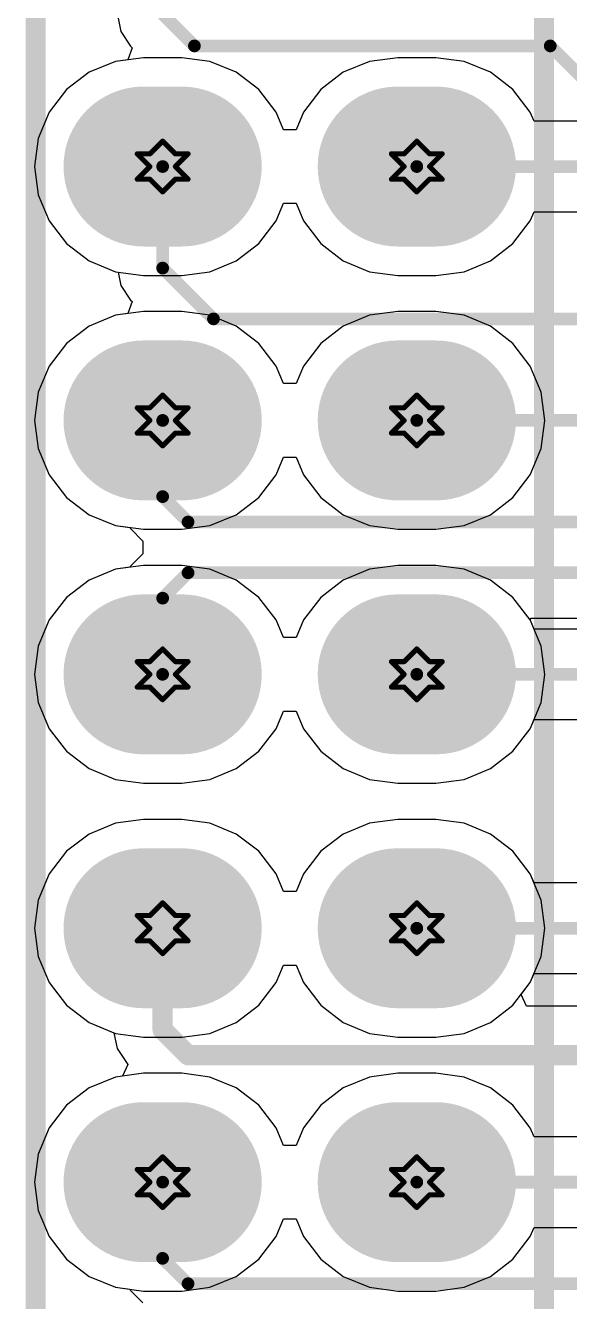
# Model space of a CAD drawing. Header units: millimetres. Extents: x 2.26 to 6.57, y 1.2 to 4.64.
# Drawn here: x 2.554 to 2.768, y 1.456 to 1.959 of the extents above; entities that cross this region are included whole.
import ezdxf

# ---------------------------------------------------------------- set-up
doc = ezdxf.new("R2010")
doc.units = ezdxf.units.MM
doc.header["$MEASUREMENT"] = 0
for name, color, linetype in [('BottomLayer', 5, 'Continuous'), ('BottomSolder', 6, 'Continuous'), ('DrillDrawing', 1, 'Continuous'), ('MultiLayer', 9, 'Continuous'), ('PadHoleLayer', 156, 'Continuous'), ('TopLayer', 1, 'Continuous'), ('TopOverlay', 2, 'Continuous'), ('TopSolder', 216, 'Continuous')]:
    doc.layers.add(name, color=color, linetype=linetype)

# ---------------------------------------------------------------- blocks, each defined once
blk = doc.blocks.new('2_19P_56')
at = {"layer": 'BottomLayer', "const_width": 0.055}
for points in [[(1.3, 0.1075), (1.3, 0.0925)], [(1.4, 0.1075), (1.4, 0.0925)], [(1.5, 0.1075), (1.5, 0.0925)], [(1.6, 0.1075), (1.6, 0.0925)], [(1.7, 0.1075), (1.7, 0.0925)], [(1.3, 0.0075), (1.3, -0.0075)], [(1.4, 0.0075), (1.4, -0.0075)], [(1.5, 0.0075), (1.5, -0.0075)], [(1.6, 0.0075), (1.6, -0.0075)], [(1.7, 0.0075), (1.7, -0.0075)]]:
    blk.add_lwpolyline(points, dxfattribs=at)
at = {"layer": 'BottomLayer', "const_width": 0.0275}
for points in [[(1.28625, 0.1075, 1), (1.31375, 0.1075, 1)], [(1.38625, 0.1075, 1), (1.41375, 0.1075, 1)], [(1.48625, 0.1075, 1), (1.51375, 0.1075, 1)], [(1.58625, 0.1075, 1), (1.61375, 0.1075, 1)], [(1.68625, 0.1075, 1), (1.71375, 0.1075, 1)], [(1.28625, 0.0925, 1), (1.31375, 0.0925, 1)], [(1.38625, 0.0925, 1), (1.41375, 0.0925, 1)], [(1.48625, 0.0925, 1), (1.51375, 0.0925, 1)], [(1.58625, 0.0925, 1), (1.61375, 0.0925, 1)], [(1.68625, 0.0925, 1), (1.71375, 0.0925, 1)], [(1.28625, 0.0075, 1), (1.31375, 0.0075, 1)], [(1.38625, 0.0075, 1), (1.41375, 0.0075, 1)], [(1.48625, 0.0075, 1), (1.51375, 0.0075, 1)], [(1.58625, 0.0075, 1), (1.61375, 0.0075, 1)], [(1.68625, 0.0075, 1), (1.71375, 0.0075, 1)], [(1.28625, -0.0075, 1), (1.31375, -0.0075, 1)], [(1.38625, -0.0075, 1), (1.41375, -0.0075, 1)], [(1.48625, -0.0075, 1), (1.51375, -0.0075, 1)], [(1.58625, -0.0075, 1), (1.61375, -0.0075, 1)], [(1.68625, -0.0075, 1), (1.71375, -0.0075, 1)]]:
    blk.add_lwpolyline(points, format="xyb", close=True, dxfattribs=at)
at = {"layer": 'BottomSolder', "const_width": 0.063}
for points in [[(1.3, 0.1075), (1.3, 0.0925)], [(1.4, 0.1075), (1.4, 0.0925)], [(1.5, 0.1075), (1.5, 0.0925)], [(1.6, 0.1075), (1.6, 0.0925)], [(1.7, 0.1075), (1.7, 0.0925)], [(1.3, 0.0075), (1.3, -0.0075)], [(1.4, 0.0075), (1.4, -0.0075)], [(1.5, 0.0075), (1.5, -0.0075)], [(1.6, 0.0075), (1.6, -0.0075)], [(1.7, 0.0075), (1.7, -0.0075)]]:
    blk.add_lwpolyline(points, dxfattribs=at)
at = {"layer": 'BottomSolder', "const_width": 0.0315}
for points in [[(1.28425, 0.1075, 1), (1.31575, 0.1075, 1)], [(1.38425, 0.1075, 1), (1.41575, 0.1075, 1)], [(1.48425, 0.1075, 1), (1.51575, 0.1075, 1)], [(1.58425, 0.1075, 1), (1.61575, 0.1075, 1)], [(1.68425, 0.1075, 1), (1.71575, 0.1075, 1)], [(1.28425, 0.0925, 1), (1.31575, 0.0925, 1)], [(1.38425, 0.0925, 1), (1.41575, 0.0925, 1)], [(1.48425, 0.0925, 1), (1.51575, 0.0925, 1)], [(1.58425, 0.0925, 1), (1.61575, 0.0925, 1)], [(1.68425, 0.0925, 1), (1.71575, 0.0925, 1)], [(1.28425, 0.0075, 1), (1.31575, 0.0075, 1)], [(1.38425, 0.0075, 1), (1.41575, 0.0075, 1)], [(1.48425, 0.0075, 1), (1.51575, 0.0075, 1)], [(1.58425, 0.0075, 1), (1.61575, 0.0075, 1)], [(1.68425, 0.0075, 1), (1.71575, 0.0075, 1)], [(1.28425, -0.0075, 1), (1.31575, -0.0075, 1)], [(1.38425, -0.0075, 1), (1.41575, -0.0075, 1)], [(1.48425, -0.0075, 1), (1.51575, -0.0075, 1)], [(1.58425, -0.0075, 1), (1.61575, -0.0075, 1)], [(1.68425, -0.0075, 1), (1.71575, -0.0075, 1)]]:
    blk.add_lwpolyline(points, format="xyb", close=True, dxfattribs=at)
at = {"layer": 'MultiLayer', "const_width": 0.055}
for points in [[(1.3, 0.1075), (1.3, 0.0925)], [(1.4, 0.1075), (1.4, 0.0925)], [(1.5, 0.1075), (1.5, 0.0925)], [(1.6, 0.1075), (1.6, 0.0925)], [(1.7, 0.1075), (1.7, 0.0925)], [(1.3, 0.0075), (1.3, -0.0075)], [(1.4, 0.0075), (1.4, -0.0075)], [(1.5, 0.0075), (1.5, -0.0075)], [(1.6, 0.0075), (1.6, -0.0075)], [(1.7, 0.0075), (1.7, -0.0075)]]:
    blk.add_lwpolyline(points, dxfattribs=at)
at = {"layer": 'MultiLayer', "const_width": 0.0275}
for points in [[(1.28625, 0.1075, 1), (1.31375, 0.1075, 1)], [(1.38625, 0.1075, 1), (1.41375, 0.1075, 1)], [(1.48625, 0.1075, 1), (1.51375, 0.1075, 1)], [(1.58625, 0.1075, 1), (1.61375, 0.1075, 1)], [(1.68625, 0.1075, 1), (1.71375, 0.1075, 1)], [(1.28625, 0.0925, 1), (1.31375, 0.0925, 1)], [(1.38625, 0.0925, 1), (1.41375, 0.0925, 1)], [(1.48625, 0.0925, 1), (1.51375, 0.0925, 1)], [(1.58625, 0.0925, 1), (1.61375, 0.0925, 1)], [(1.68625, 0.0925, 1), (1.71375, 0.0925, 1)], [(1.28625, 0.0075, 1), (1.31375, 0.0075, 1)], [(1.38625, 0.0075, 1), (1.41375, 0.0075, 1)], [(1.48625, 0.0075, 1), (1.51375, 0.0075, 1)], [(1.58625, 0.0075, 1), (1.61375, 0.0075, 1)], [(1.68625, 0.0075, 1), (1.71375, 0.0075, 1)], [(1.28625, -0.0075, 1), (1.31375, -0.0075, 1)], [(1.38625, -0.0075, 1), (1.41375, -0.0075, 1)], [(1.48625, -0.0075, 1), (1.51375, -0.0075, 1)], [(1.58625, -0.0075, 1), (1.61375, -0.0075, 1)], [(1.68625, -0.0075, 1), (1.71375, -0.0075, 1)]]:
    blk.add_lwpolyline(points, format="xyb", close=True, dxfattribs=at)
at = {"layer": 'PadHoleLayer', "const_width": 0.02}
for points in [[(1.29, 0.1, 1), (1.31, 0.1, 1)], [(1.39, 0.1, 1), (1.41, 0.1, 1)], [(1.49, 0.1, 1), (1.51, 0.1, 1)], [(1.59, 0.1, 1), (1.61, 0.1, 1)], [(1.69, 0.1, 1), (1.71, 0.1, 1)], [(1.29, 0, 1), (1.31, 0, 1)], [(1.39, 0, 1), (1.41, 0, 1)], [(1.49, 0, 1), (1.51, 0, 1)], [(1.59, 0, 1), (1.61, 0, 1)], [(1.69, 0, 1), (1.71, 0, 1)]]:
    blk.add_lwpolyline(points, format="xyb", close=True, dxfattribs=at)
at = {"layer": 'TopLayer', "const_width": 0.055}
for points in [[(1.3, 0.1075), (1.3, 0.0925)], [(1.4, 0.1075), (1.4, 0.0925)], [(1.5, 0.1075), (1.5, 0.0925)], [(1.6, 0.1075), (1.6, 0.0925)], [(1.7, 0.1075), (1.7, 0.0925)], [(1.3, 0.0075), (1.3, -0.0075)], [(1.4, 0.0075), (1.4, -0.0075)], [(1.5, 0.0075), (1.5, -0.0075)], [(1.6, 0.0075), (1.6, -0.0075)], [(1.7, 0.0075), (1.7, -0.0075)]]:
    blk.add_lwpolyline(points, dxfattribs=at)
at = {"layer": 'TopLayer', "const_width": 0.0275}
for points in [[(1.28625, 0.1075, 1), (1.31375, 0.1075, 1)], [(1.38625, 0.1075, 1), (1.41375, 0.1075, 1)], [(1.48625, 0.1075, 1), (1.51375, 0.1075, 1)], [(1.58625, 0.1075, 1), (1.61375, 0.1075, 1)], [(1.68625, 0.1075, 1), (1.71375, 0.1075, 1)], [(1.28625, 0.0925, 1), (1.31375, 0.0925, 1)], [(1.38625, 0.0925, 1), (1.41375, 0.0925, 1)], [(1.48625, 0.0925, 1), (1.51375, 0.0925, 1)], [(1.58625, 0.0925, 1), (1.61375, 0.0925, 1)], [(1.68625, 0.0925, 1), (1.71375, 0.0925, 1)], [(1.28625, 0.0075, 1), (1.31375, 0.0075, 1)], [(1.38625, 0.0075, 1), (1.41375, 0.0075, 1)], [(1.48625, 0.0075, 1), (1.51375, 0.0075, 1)], [(1.58625, 0.0075, 1), (1.61375, 0.0075, 1)], [(1.68625, 0.0075, 1), (1.71375, 0.0075, 1)], [(1.28625, -0.0075, 1), (1.31375, -0.0075, 1)], [(1.38625, -0.0075, 1), (1.41375, -0.0075, 1)], [(1.48625, -0.0075, 1), (1.51375, -0.0075, 1)], [(1.58625, -0.0075, 1), (1.61375, -0.0075, 1)], [(1.68625, -0.0075, 1), (1.71375, -0.0075, 1)]]:
    blk.add_lwpolyline(points, format="xyb", close=True, dxfattribs=at)
at = {"layer": 'TopOverlay', "const_width": 0.00787}
for points in [[(1.85, 0.15), (-0.05, 0.15)], [(1.85, -0.05), (-0.05, -0.05)]]:
    blk.add_lwpolyline(points, dxfattribs=at)
at = {"layer": 'TopSolder', "const_width": 0.063}
for points in [[(1.3, 0.1075), (1.3, 0.0925)], [(1.4, 0.1075), (1.4, 0.0925)], [(1.5, 0.1075), (1.5, 0.0925)], [(1.6, 0.1075), (1.6, 0.0925)], [(1.7, 0.1075), (1.7, 0.0925)], [(1.3, 0.0075), (1.3, -0.0075)], [(1.4, 0.0075), (1.4, -0.0075)], [(1.5, 0.0075), (1.5, -0.0075)], [(1.6, 0.0075), (1.6, -0.0075)], [(1.7, 0.0075), (1.7, -0.0075)]]:
    blk.add_lwpolyline(points, dxfattribs=at)
at = {"layer": 'TopSolder', "const_width": 0.0315}
for points in [[(1.28425, 0.1075, 1), (1.31575, 0.1075, 1)], [(1.38425, 0.1075, 1), (1.41575, 0.1075, 1)], [(1.48425, 0.1075, 1), (1.51575, 0.1075, 1)], [(1.58425, 0.1075, 1), (1.61575, 0.1075, 1)], [(1.68425, 0.1075, 1), (1.71575, 0.1075, 1)], [(1.28425, 0.0925, 1), (1.31575, 0.0925, 1)], [(1.38425, 0.0925, 1), (1.41575, 0.0925, 1)], [(1.48425, 0.0925, 1), (1.51575, 0.0925, 1)], [(1.58425, 0.0925, 1), (1.61575, 0.0925, 1)], [(1.68425, 0.0925, 1), (1.71575, 0.0925, 1)], [(1.28425, 0.0075, 1), (1.31575, 0.0075, 1)], [(1.38425, 0.0075, 1), (1.41575, 0.0075, 1)], [(1.48425, 0.0075, 1), (1.51575, 0.0075, 1)], [(1.58425, 0.0075, 1), (1.61575, 0.0075, 1)], [(1.68425, 0.0075, 1), (1.71575, 0.0075, 1)], [(1.28425, -0.0075, 1), (1.31575, -0.0075, 1)], [(1.38425, -0.0075, 1), (1.41575, -0.0075, 1)], [(1.48425, -0.0075, 1), (1.51575, -0.0075, 1)], [(1.58425, -0.0075, 1), (1.61575, -0.0075, 1)], [(1.68425, -0.0075, 1), (1.71575, -0.0075, 1)]]:
    blk.add_lwpolyline(points, format="xyb", close=True, dxfattribs=at)

msp = doc.modelspace()

# ---------------------------------------------------------------- linework, layer by layer
at = {"layer": 'BottomLayer'}
for p, q in [((2.59073, 1.9616), (2.59178, 1.95632)), ((2.59178, 1.95632), (2.59565, 1.95053)), ((2.59624, 1.94994), (2.59463, 1.94521)), ((2.59565, 1.95053), (2.59624, 1.94994)), ((2.59463, 1.94521), (2.58967, 1.94456)), ((2.57933, 1.94027), (2.57046, 1.93346)), ((2.58967, 1.94456), (2.57933, 1.94027)), ((2.57046, 1.93346), (2.56364, 1.92458)), ((2.56364, 1.92458), (2.55936, 1.91424)), ((2.55936, 1.91424), (2.5579, 1.90315)), ((2.5579, 1.90315), (2.55936, 1.89205)), ((2.55936, 1.89205), (2.56364, 1.88172)), ((2.56364, 1.88172), (2.57046, 1.87284)), ((2.57046, 1.87284), (2.57933, 1.86603)), ((2.57933, 1.86603), (2.58967, 1.86174)), ((2.58967, 1.86174), (2.59073, 1.8616)), ((2.59073, 1.8616), (2.59178, 1.85632)), ((2.59178, 1.85632), (2.59565, 1.85053)), ((2.59624, 1.84994), (2.59463, 1.84521)), ((2.59565, 1.85053), (2.59624, 1.84994)), ((2.58967, 1.84456), (2.57933, 1.84027)), ((2.59463, 1.84521), (2.58967, 1.84456)), ((2.57933, 1.84027), (2.57046, 1.83346)), ((2.57046, 1.83346), (2.56364, 1.82458)), ((2.56364, 1.82458), (2.55936, 1.81424)), ((2.55936, 1.81424), (2.5579, 1.80315)), ((2.5579, 1.80315), (2.55936, 1.79205)), ((2.55936, 1.79205), (2.56364, 1.78172)), ((2.56364, 1.78172), (2.57046, 1.77284)), ((2.57046, 1.77284), (2.57933, 1.76603)), ((2.57933, 1.76603), (2.58967, 1.76174)), ((2.58967, 1.76174), (2.59534, 1.761)), ((2.59534, 1.761), (2.59565, 1.76053)), ((2.59565, 1.76053), (2.60053, 1.75565)), ((2.60053, 1.75565), (2.60053, 1.75065)), ((2.60053, 1.75065), (2.59565, 1.74577)), ((2.58967, 1.74456), (2.57933, 1.74027)), ((2.59534, 1.7453), (2.58967, 1.74456)), ((2.59565, 1.74577), (2.59534, 1.7453)), ((2.57933, 1.74027), (2.57046, 1.73346)), ((2.57046, 1.73346), (2.56364, 1.72458)), ((2.56364, 1.72458), (2.55936, 1.71424)), ((2.75289, 1.72458), (2.75325, 1.72531)), ((2.75717, 1.71424), (2.75289, 1.72458)), ((2.75325, 1.72531), (2.85944, 1.72531)), ((2.55936, 1.71424), (2.5579, 1.70315)), ((2.75863, 1.70315), (2.75717, 1.71424)), ((2.5579, 1.70315), (2.55936, 1.69205)), ((2.75717, 1.69205), (2.75863, 1.70315)), ((2.55936, 1.69205), (2.56364, 1.68172)), ((2.65289, 1.68172), (2.65577, 1.68866)), ((2.65577, 1.68866), (2.66077, 1.68866)), ((2.66077, 1.68866), (2.66364, 1.68172)), ((2.75289, 1.68172), (2.75717, 1.69205)), ((2.56364, 1.68172), (2.57046, 1.67284)), ((2.64608, 1.67284), (2.65289, 1.68172)), ((2.66364, 1.68172), (2.67046, 1.67284)), ((2.74608, 1.67284), (2.75289, 1.68172)), ((2.57046, 1.67284), (2.57933, 1.66603)), ((2.6372, 1.66603), (2.64608, 1.67284)), ((2.67046, 1.67284), (2.67933, 1.66603)), ((2.7372, 1.66603), (2.74608, 1.67284)), ((2.57933, 1.66603), (2.58967, 1.66174)), ((2.62686, 1.66174), (2.6372, 1.66603)), ((2.67933, 1.66603), (2.68967, 1.66174)), ((2.72686, 1.66174), (2.7372, 1.66603)), ((2.58967, 1.66174), (2.60077, 1.66028)), ((2.60077, 1.66028), (2.61577, 1.66028)), ((2.61577, 1.66028), (2.62686, 1.66174)), ((2.68967, 1.66174), (2.70077, 1.66028)), ((2.70077, 1.66028), (2.71577, 1.66028)), ((2.71577, 1.66028), (2.72686, 1.66174)), ((2.58967, 1.64456), (2.57933, 1.64027)), ((2.60077, 1.64602), (2.58967, 1.64456)), ((2.61577, 1.64602), (2.60077, 1.64602)), ((2.62686, 1.64456), (2.61577, 1.64602)), ((2.6372, 1.64027), (2.62686, 1.64456)), ((2.68967, 1.64456), (2.67933, 1.64027)), ((2.70077, 1.64602), (2.68967, 1.64456)), ((2.71577, 1.64602), (2.70077, 1.64602)), ((2.72686, 1.64456), (2.71577, 1.64602)), ((2.7372, 1.64027), (2.72686, 1.64456)), ((2.57933, 1.64027), (2.57046, 1.63346)), ((2.64608, 1.63346), (2.6372, 1.64027)), ((2.67933, 1.64027), (2.67046, 1.63346)), ((2.74608, 1.63346), (2.7372, 1.64027)), ((2.57046, 1.63346), (2.56364, 1.62458)), ((2.65289, 1.62458), (2.64608, 1.63346)), ((2.67046, 1.63346), (2.66364, 1.62458)), ((2.75289, 1.62458), (2.74608, 1.63346)), ((2.56364, 1.62458), (2.55936, 1.61424)), ((2.65577, 1.61764), (2.65289, 1.62458)), ((2.66364, 1.62458), (2.66077, 1.61764)), ((2.75717, 1.61424), (2.75289, 1.62458)), ((2.55936, 1.61424), (2.5579, 1.60315)), ((2.66077, 1.61764), (2.65577, 1.61764)), ((2.75863, 1.60315), (2.75717, 1.61424)), ((2.5579, 1.60315), (2.55936, 1.59205)), ((2.75717, 1.59205), (2.75863, 1.60315)), ((2.55936, 1.59205), (2.56364, 1.58172)), ((2.75289, 1.58172), (2.75717, 1.59205)), ((2.56364, 1.58172), (2.57046, 1.57284)), ((2.74928, 1.57701), (2.75289, 1.58172)), ((2.75149, 1.57252), (2.74928, 1.57701)), ((2.57046, 1.57284), (2.57933, 1.56603)), ((2.86505, 1.57252), (2.75149, 1.57252)), ((2.57933, 1.56603), (2.58913, 1.56197)), ((2.58913, 1.56197), (2.59037, 1.55574)), ((2.59037, 1.55574), (2.59455, 1.54948)), ((2.59455, 1.54948), (2.59249, 1.54493)), ((2.58967, 1.54456), (2.57933, 1.54027)), ((2.59249, 1.54493), (2.58967, 1.54456)), ((2.57933, 1.54027), (2.57046, 1.53346)), ((2.57046, 1.53346), (2.56364, 1.52458)), ((2.56364, 1.52458), (2.55936, 1.51424)), ((2.55936, 1.51424), (2.5579, 1.50315)), ((2.5579, 1.50315), (2.55936, 1.49205)), ((2.55936, 1.49205), (2.56364, 1.48172)), ((2.56364, 1.48172), (2.57046, 1.47284)), ((2.57046, 1.47284), (2.57933, 1.46603)), ((2.57933, 1.46603), (2.58967, 1.46174)), ((2.58967, 1.46174), (2.59534, 1.461)), ((2.59534, 1.461), (2.59565, 1.46053)), ((2.59565, 1.46053), (2.60053, 1.45565))]:
    msp.add_line(p, q, dxfattribs=at)
for points, const_width in [([(2.60827, 1.96315), (2.62077, 1.95065)], 0.005), ([(2.62077, 1.95065), (2.76077, 1.95065)], 0.005), ([(2.76077, 1.95065), (2.84827, 1.86315)], 0.005), ([(2.60827, 1.86315), (2.60827, 1.90315)], 0.005), ([(2.60827, 1.86315), (2.62827, 1.84315)], 0.005), ([(2.62827, 1.84315), (2.95327, 1.84315)], 0.005), ([(2.60827, 1.77315), (2.60827, 1.80315)], 0.005), ([(2.70827, 1.80315), (2.90827, 1.80315)], 0.005), ([(2.60827, 1.77315), (2.61827, 1.76315)], 0.005), ([(2.61827, 1.76315), (3.29327, 1.76315)], 0.005), ([(2.60827, 1.73315), (2.61827, 1.74315)], 0.005), ([(2.61827, 1.74315), (3.28567, 1.74315)], 0.005), ([(2.60827, 1.70315), (2.60827, 1.73315)], 0.005), ([(2.60827, 1.56315), (2.60827, 1.60315)], 0.008), ([(2.60827, 1.56315), (2.61827, 1.55315)], 0.008), ([(2.61827, 1.55315), (2.97527, 1.55315)], 0.008), ([(2.60827, 1.47315), (2.60827, 1.50315)], 0.005), ([(2.60827, 1.47315), (2.61827, 1.46315)], 0.005), ([(2.61827, 1.46315), (3.09827, 1.46315)], 0.005)]:
    msp.add_lwpolyline(points, dxfattribs=dict(at, const_width=const_width))
for points, const_width in [([(2.61952, 1.95065, 1), (2.62202, 1.95065, 1)], 0.0025), ([(2.61952, 1.95065, 1), (2.62202, 1.95065, 1)], 0.0025), ([(2.75952, 1.95065, 1), (2.76202, 1.95065, 1)], 0.0025), ([(2.75952, 1.95065, 1), (2.76202, 1.95065, 1)], 0.0025), ([(2.60702, 1.90315, 1), (2.60952, 1.90315, 1)], 0.0025), ([(2.60702, 1.86315, 1), (2.60952, 1.86315, 1)], 0.0025), ([(2.60702, 1.86315, 1), (2.60952, 1.86315, 1)], 0.0025), ([(2.62702, 1.84315, 1), (2.62952, 1.84315, 1)], 0.0025), ([(2.62702, 1.84315, 1), (2.62952, 1.84315, 1)], 0.0025), ([(2.60702, 1.80315, 1), (2.60952, 1.80315, 1)], 0.0025), ([(2.70702, 1.80315, 1), (2.70952, 1.80315, 1)], 0.0025), ([(2.60702, 1.77315, 1), (2.60952, 1.77315, 1)], 0.0025), ([(2.60702, 1.77315, 1), (2.60952, 1.77315, 1)], 0.0025), ([(2.61702, 1.76315, 1), (2.61952, 1.76315, 1)], 0.0025), ([(2.61702, 1.76315, 1), (2.61952, 1.76315, 1)], 0.0025), ([(2.61702, 1.74315, 1), (2.61952, 1.74315, 1)], 0.0025), ([(2.61702, 1.74315, 1), (2.61952, 1.74315, 1)], 0.0025), ([(2.60702, 1.73315, 1), (2.60952, 1.73315, 1)], 0.0025), ([(2.60702, 1.73315, 1), (2.60952, 1.73315, 1)], 0.0025), ([(2.60702, 1.70315, 1), (2.60952, 1.70315, 1)], 0.0025), ([(2.60627, 1.60315, 1), (2.61027, 1.60315, 1)], 0.004), ([(2.60627, 1.56315, 1), (2.61027, 1.56315, 1)], 0.004), ([(2.60627, 1.56315, 1), (2.61027, 1.56315, 1)], 0.004), ([(2.61627, 1.55315, 1), (2.62027, 1.55315, 1)], 0.004), ([(2.61627, 1.55315, 1), (2.62027, 1.55315, 1)], 0.004), ([(2.60702, 1.50315, 1), (2.60952, 1.50315, 1)], 0.0025), ([(2.60702, 1.47315, 1), (2.60952, 1.47315, 1)], 0.0025), ([(2.60702, 1.47315, 1), (2.60952, 1.47315, 1)], 0.0025), ([(2.61702, 1.46315, 1), (2.61952, 1.46315, 1)], 0.0025), ([(2.61702, 1.46315, 1), (2.61952, 1.46315, 1)], 0.0025)]:
    msp.add_lwpolyline(points, format="xyb", close=True, dxfattribs=dict(at, const_width=const_width))
at = {"layer": 'DrillDrawing', "const_width": 0.002}
for points in [[(2.60327, 1.90815), (2.60827, 1.91315)], [(2.60827, 1.91315), (2.61327, 1.90815)], [(2.70327, 1.90815), (2.70827, 1.91315)], [(2.70827, 1.91315), (2.71327, 1.90815)], [(2.59827, 1.90815), (2.60327, 1.90315)], [(2.59827, 1.90815), (2.60327, 1.90815)], [(2.61327, 1.90815), (2.61827, 1.90815)], [(2.61327, 1.90315), (2.61827, 1.90815)], [(2.69827, 1.90815), (2.70327, 1.90315)], [(2.69827, 1.90815), (2.70327, 1.90815)], [(2.71327, 1.90815), (2.71827, 1.90815)], [(2.71327, 1.90315), (2.71827, 1.90815)], [(2.59827, 1.89815), (2.60327, 1.90315)], [(2.61327, 1.90315), (2.61827, 1.89815)], [(2.69827, 1.89815), (2.70327, 1.90315)], [(2.71327, 1.90315), (2.71827, 1.89815)], [(2.59827, 1.89815), (2.60327, 1.89815)], [(2.60327, 1.89815), (2.60827, 1.89315)], [(2.60827, 1.89315), (2.61327, 1.89815)], [(2.61327, 1.89815), (2.61827, 1.89815)], [(2.69827, 1.89815), (2.70327, 1.89815)], [(2.70327, 1.89815), (2.70827, 1.89315)], [(2.70827, 1.89315), (2.71327, 1.89815)], [(2.71327, 1.89815), (2.71827, 1.89815)], [(2.60327, 1.80815), (2.60827, 1.81315)], [(2.60827, 1.81315), (2.61327, 1.80815)], [(2.70327, 1.80815), (2.70827, 1.81315)], [(2.70827, 1.81315), (2.71327, 1.80815)], [(2.59827, 1.80815), (2.60327, 1.80315)], [(2.59827, 1.80815), (2.60327, 1.80815)], [(2.61327, 1.80815), (2.61827, 1.80815)], [(2.61327, 1.80315), (2.61827, 1.80815)], [(2.69827, 1.80815), (2.70327, 1.80315)], [(2.69827, 1.80815), (2.70327, 1.80815)], [(2.71327, 1.80815), (2.71827, 1.80815)], [(2.71327, 1.80315), (2.71827, 1.80815)], [(2.59827, 1.79815), (2.60327, 1.80315)], [(2.61327, 1.80315), (2.61827, 1.79815)], [(2.69827, 1.79815), (2.70327, 1.80315)], [(2.71327, 1.80315), (2.71827, 1.79815)], [(2.59827, 1.79815), (2.60327, 1.79815)], [(2.60327, 1.79815), (2.60827, 1.79315)], [(2.60827, 1.79315), (2.61327, 1.79815)], [(2.61327, 1.79815), (2.61827, 1.79815)], [(2.69827, 1.79815), (2.70327, 1.79815)], [(2.70327, 1.79815), (2.70827, 1.79315)], [(2.70827, 1.79315), (2.71327, 1.79815)], [(2.71327, 1.79815), (2.71827, 1.79815)], [(2.60327, 1.70815), (2.60827, 1.71315)], [(2.60827, 1.71315), (2.61327, 1.70815)], [(2.70327, 1.70815), (2.70827, 1.71315)], [(2.70827, 1.71315), (2.71327, 1.70815)], [(2.59827, 1.70815), (2.60327, 1.70315)], [(2.59827, 1.70815), (2.60327, 1.70815)], [(2.61327, 1.70815), (2.61827, 1.70815)], [(2.61327, 1.70315), (2.61827, 1.70815)], [(2.69827, 1.70815), (2.70327, 1.70315)], [(2.69827, 1.70815), (2.70327, 1.70815)], [(2.71327, 1.70815), (2.71827, 1.70815)], [(2.71327, 1.70315), (2.71827, 1.70815)], [(2.59827, 1.69815), (2.60327, 1.70315)], [(2.61327, 1.70315), (2.61827, 1.69815)], [(2.69827, 1.69815), (2.70327, 1.70315)], [(2.71327, 1.70315), (2.71827, 1.69815)], [(2.59827, 1.69815), (2.60327, 1.69815)], [(2.60327, 1.69815), (2.60827, 1.69315)], [(2.60827, 1.69315), (2.61327, 1.69815)], [(2.61327, 1.69815), (2.61827, 1.69815)], [(2.69827, 1.69815), (2.70327, 1.69815)], [(2.70327, 1.69815), (2.70827, 1.69315)], [(2.70827, 1.69315), (2.71327, 1.69815)], [(2.71327, 1.69815), (2.71827, 1.69815)], [(2.60327, 1.60815), (2.60827, 1.61315)], [(2.60827, 1.61315), (2.61327, 1.60815)], [(2.70327, 1.60815), (2.70827, 1.61315)], [(2.70827, 1.61315), (2.71327, 1.60815)], [(2.59827, 1.60815), (2.60327, 1.60315)], [(2.59827, 1.60815), (2.60327, 1.60815)], [(2.61327, 1.60815), (2.61827, 1.60815)], [(2.61327, 1.60315), (2.61827, 1.60815)], [(2.69827, 1.60815), (2.70327, 1.60315)], [(2.69827, 1.60815), (2.70327, 1.60815)], [(2.71327, 1.60815), (2.71827, 1.60815)], [(2.71327, 1.60315), (2.71827, 1.60815)], [(2.59827, 1.59815), (2.60327, 1.60315)], [(2.61327, 1.60315), (2.61827, 1.59815)], [(2.69827, 1.59815), (2.70327, 1.60315)], [(2.71327, 1.60315), (2.71827, 1.59815)], [(2.59827, 1.59815), (2.60327, 1.59815)], [(2.60327, 1.59815), (2.60827, 1.59315)], [(2.60827, 1.59315), (2.61327, 1.59815)], [(2.61327, 1.59815), (2.61827, 1.59815)], [(2.69827, 1.59815), (2.70327, 1.59815)], [(2.70327, 1.59815), (2.70827, 1.59315)], [(2.70827, 1.59315), (2.71327, 1.59815)], [(2.71327, 1.59815), (2.71827, 1.59815)], [(2.60327, 1.50815), (2.60827, 1.51315)], [(2.60827, 1.51315), (2.61327, 1.50815)], [(2.70327, 1.50815), (2.70827, 1.51315)], [(2.70827, 1.51315), (2.71327, 1.50815)], [(2.59827, 1.50815), (2.60327, 1.50315)], [(2.59827, 1.50815), (2.60327, 1.50815)], [(2.61327, 1.50815), (2.61827, 1.50815)], [(2.61327, 1.50315), (2.61827, 1.50815)], [(2.69827, 1.50815), (2.70327, 1.50315)], [(2.69827, 1.50815), (2.70327, 1.50815)], [(2.71327, 1.50815), (2.71827, 1.50815)], [(2.71327, 1.50315), (2.71827, 1.50815)], [(2.59827, 1.49815), (2.60327, 1.50315)], [(2.61327, 1.50315), (2.61827, 1.49815)], [(2.69827, 1.49815), (2.70327, 1.50315)], [(2.71327, 1.50315), (2.71827, 1.49815)], [(2.59827, 1.49815), (2.60327, 1.49815)], [(2.60327, 1.49815), (2.60827, 1.49315)], [(2.60827, 1.49315), (2.61327, 1.49815)], [(2.61327, 1.49815), (2.61827, 1.49815)], [(2.69827, 1.49815), (2.70327, 1.49815)], [(2.70327, 1.49815), (2.70827, 1.49315)], [(2.70827, 1.49315), (2.71327, 1.49815)], [(2.71327, 1.49815), (2.71827, 1.49815)]]:
    msp.add_lwpolyline(points, dxfattribs=at)
at = {"layer": 'DrillDrawing', "const_width": 0.001}
for points in [[(2.60777, 1.91315, 1), (2.60877, 1.91315, 1)], [(2.60777, 1.91315, 1), (2.60877, 1.91315, 1)], [(2.70777, 1.91315, 1), (2.70877, 1.91315, 1)], [(2.70777, 1.91315, 1), (2.70877, 1.91315, 1)], [(2.59777, 1.90815, 1), (2.59877, 1.90815, 1)], [(2.59777, 1.90815, 1), (2.59877, 1.90815, 1)], [(2.60277, 1.90815, 1), (2.60377, 1.90815, 1)], [(2.60277, 1.90815, 1), (2.60377, 1.90815, 1)], [(2.61277, 1.90815, 1), (2.61377, 1.90815, 1)], [(2.61277, 1.90815, 1), (2.61377, 1.90815, 1)], [(2.61777, 1.90815, 1), (2.61877, 1.90815, 1)], [(2.61777, 1.90815, 1), (2.61877, 1.90815, 1)], [(2.69777, 1.90815, 1), (2.69877, 1.90815, 1)], [(2.69777, 1.90815, 1), (2.69877, 1.90815, 1)], [(2.70277, 1.90815, 1), (2.70377, 1.90815, 1)], [(2.70277, 1.90815, 1), (2.70377, 1.90815, 1)], [(2.71277, 1.90815, 1), (2.71377, 1.90815, 1)], [(2.71277, 1.90815, 1), (2.71377, 1.90815, 1)], [(2.71777, 1.90815, 1), (2.71877, 1.90815, 1)], [(2.71777, 1.90815, 1), (2.71877, 1.90815, 1)], [(2.60277, 1.90315, 1), (2.60377, 1.90315, 1)], [(2.60277, 1.90315, 1), (2.60377, 1.90315, 1)], [(2.61277, 1.90315, 1), (2.61377, 1.90315, 1)], [(2.61277, 1.90315, 1), (2.61377, 1.90315, 1)], [(2.70277, 1.90315, 1), (2.70377, 1.90315, 1)], [(2.70277, 1.90315, 1), (2.70377, 1.90315, 1)], [(2.71277, 1.90315, 1), (2.71377, 1.90315, 1)], [(2.71277, 1.90315, 1), (2.71377, 1.90315, 1)], [(2.59777, 1.89815, 1), (2.59877, 1.89815, 1)], [(2.59777, 1.89815, 1), (2.59877, 1.89815, 1)], [(2.60277, 1.89815, 1), (2.60377, 1.89815, 1)], [(2.60277, 1.89815, 1), (2.60377, 1.89815, 1)], [(2.61277, 1.89815, 1), (2.61377, 1.89815, 1)], [(2.61277, 1.89815, 1), (2.61377, 1.89815, 1)], [(2.61777, 1.89815, 1), (2.61877, 1.89815, 1)], [(2.61777, 1.89815, 1), (2.61877, 1.89815, 1)], [(2.69777, 1.89815, 1), (2.69877, 1.89815, 1)], [(2.69777, 1.89815, 1), (2.69877, 1.89815, 1)], [(2.70277, 1.89815, 1), (2.70377, 1.89815, 1)], [(2.70277, 1.89815, 1), (2.70377, 1.89815, 1)], [(2.71277, 1.89815, 1), (2.71377, 1.89815, 1)], [(2.71277, 1.89815, 1), (2.71377, 1.89815, 1)], [(2.71777, 1.89815, 1), (2.71877, 1.89815, 1)], [(2.71777, 1.89815, 1), (2.71877, 1.89815, 1)], [(2.60777, 1.89315, 1), (2.60877, 1.89315, 1)], [(2.60777, 1.89315, 1), (2.60877, 1.89315, 1)], [(2.70777, 1.89315, 1), (2.70877, 1.89315, 1)], [(2.70777, 1.89315, 1), (2.70877, 1.89315, 1)], [(2.60777, 1.81315, 1), (2.60877, 1.81315, 1)], [(2.60777, 1.81315, 1), (2.60877, 1.81315, 1)], [(2.70777, 1.81315, 1), (2.70877, 1.81315, 1)], [(2.70777, 1.81315, 1), (2.70877, 1.81315, 1)], [(2.59777, 1.80815, 1), (2.59877, 1.80815, 1)], [(2.59777, 1.80815, 1), (2.59877, 1.80815, 1)], [(2.60277, 1.80815, 1), (2.60377, 1.80815, 1)], [(2.60277, 1.80815, 1), (2.60377, 1.80815, 1)], [(2.61277, 1.80815, 1), (2.61377, 1.80815, 1)], [(2.61277, 1.80815, 1), (2.61377, 1.80815, 1)], [(2.61777, 1.80815, 1), (2.61877, 1.80815, 1)], [(2.61777, 1.80815, 1), (2.61877, 1.80815, 1)], [(2.69777, 1.80815, 1), (2.69877, 1.80815, 1)], [(2.69777, 1.80815, 1), (2.69877, 1.80815, 1)], [(2.70277, 1.80815, 1), (2.70377, 1.80815, 1)], [(2.70277, 1.80815, 1), (2.70377, 1.80815, 1)], [(2.71277, 1.80815, 1), (2.71377, 1.80815, 1)], [(2.71277, 1.80815, 1), (2.71377, 1.80815, 1)], [(2.71777, 1.80815, 1), (2.71877, 1.80815, 1)], [(2.71777, 1.80815, 1), (2.71877, 1.80815, 1)], [(2.60277, 1.80315, 1), (2.60377, 1.80315, 1)], [(2.60277, 1.80315, 1), (2.60377, 1.80315, 1)], [(2.61277, 1.80315, 1), (2.61377, 1.80315, 1)], [(2.61277, 1.80315, 1), (2.61377, 1.80315, 1)], [(2.70277, 1.80315, 1), (2.70377, 1.80315, 1)], [(2.70277, 1.80315, 1), (2.70377, 1.80315, 1)], [(2.71277, 1.80315, 1), (2.71377, 1.80315, 1)], [(2.71277, 1.80315, 1), (2.71377, 1.80315, 1)], [(2.59777, 1.79815, 1), (2.59877, 1.79815, 1)], [(2.59777, 1.79815, 1), (2.59877, 1.79815, 1)], [(2.60277, 1.79815, 1), (2.60377, 1.79815, 1)], [(2.60277, 1.79815, 1), (2.60377, 1.79815, 1)], [(2.61277, 1.79815, 1), (2.61377, 1.79815, 1)], [(2.61277, 1.79815, 1), (2.61377, 1.79815, 1)], [(2.61777, 1.79815, 1), (2.61877, 1.79815, 1)], [(2.61777, 1.79815, 1), (2.61877, 1.79815, 1)], [(2.69777, 1.79815, 1), (2.69877, 1.79815, 1)], [(2.69777, 1.79815, 1), (2.69877, 1.79815, 1)], [(2.70277, 1.79815, 1), (2.70377, 1.79815, 1)], [(2.70277, 1.79815, 1), (2.70377, 1.79815, 1)], [(2.71277, 1.79815, 1), (2.71377, 1.79815, 1)], [(2.71277, 1.79815, 1), (2.71377, 1.79815, 1)], [(2.71777, 1.79815, 1), (2.71877, 1.79815, 1)], [(2.71777, 1.79815, 1), (2.71877, 1.79815, 1)], [(2.60777, 1.79315, 1), (2.60877, 1.79315, 1)], [(2.60777, 1.79315, 1), (2.60877, 1.79315, 1)], [(2.70777, 1.79315, 1), (2.70877, 1.79315, 1)], [(2.70777, 1.79315, 1), (2.70877, 1.79315, 1)], [(2.60777, 1.71315, 1), (2.60877, 1.71315, 1)], [(2.60777, 1.71315, 1), (2.60877, 1.71315, 1)], [(2.70777, 1.71315, 1), (2.70877, 1.71315, 1)], [(2.70777, 1.71315, 1), (2.70877, 1.71315, 1)], [(2.59777, 1.70815, 1), (2.59877, 1.70815, 1)], [(2.59777, 1.70815, 1), (2.59877, 1.70815, 1)], [(2.60277, 1.70815, 1), (2.60377, 1.70815, 1)], [(2.60277, 1.70815, 1), (2.60377, 1.70815, 1)], [(2.61277, 1.70815, 1), (2.61377, 1.70815, 1)], [(2.61277, 1.70815, 1), (2.61377, 1.70815, 1)], [(2.61777, 1.70815, 1), (2.61877, 1.70815, 1)], [(2.61777, 1.70815, 1), (2.61877, 1.70815, 1)], [(2.69777, 1.70815, 1), (2.69877, 1.70815, 1)], [(2.69777, 1.70815, 1), (2.69877, 1.70815, 1)], [(2.70277, 1.70815, 1), (2.70377, 1.70815, 1)], [(2.70277, 1.70815, 1), (2.70377, 1.70815, 1)], [(2.71277, 1.70815, 1), (2.71377, 1.70815, 1)], [(2.71277, 1.70815, 1), (2.71377, 1.70815, 1)], [(2.71777, 1.70815, 1), (2.71877, 1.70815, 1)], [(2.71777, 1.70815, 1), (2.71877, 1.70815, 1)], [(2.60277, 1.70315, 1), (2.60377, 1.70315, 1)], [(2.60277, 1.70315, 1), (2.60377, 1.70315, 1)], [(2.61277, 1.70315, 1), (2.61377, 1.70315, 1)], [(2.61277, 1.70315, 1), (2.61377, 1.70315, 1)], [(2.70277, 1.70315, 1), (2.70377, 1.70315, 1)], [(2.70277, 1.70315, 1), (2.70377, 1.70315, 1)], [(2.71277, 1.70315, 1), (2.71377, 1.70315, 1)], [(2.71277, 1.70315, 1), (2.71377, 1.70315, 1)], [(2.59777, 1.69815, 1), (2.59877, 1.69815, 1)], [(2.59777, 1.69815, 1), (2.59877, 1.69815, 1)], [(2.60277, 1.69815, 1), (2.60377, 1.69815, 1)], [(2.60277, 1.69815, 1), (2.60377, 1.69815, 1)], [(2.61277, 1.69815, 1), (2.61377, 1.69815, 1)], [(2.61277, 1.69815, 1), (2.61377, 1.69815, 1)], [(2.61777, 1.69815, 1), (2.61877, 1.69815, 1)], [(2.61777, 1.69815, 1), (2.61877, 1.69815, 1)], [(2.69777, 1.69815, 1), (2.69877, 1.69815, 1)], [(2.69777, 1.69815, 1), (2.69877, 1.69815, 1)], [(2.70277, 1.69815, 1), (2.70377, 1.69815, 1)], [(2.70277, 1.69815, 1), (2.70377, 1.69815, 1)], [(2.71277, 1.69815, 1), (2.71377, 1.69815, 1)], [(2.71277, 1.69815, 1), (2.71377, 1.69815, 1)], [(2.71777, 1.69815, 1), (2.71877, 1.69815, 1)], [(2.71777, 1.69815, 1), (2.71877, 1.69815, 1)], [(2.60777, 1.69315, 1), (2.60877, 1.69315, 1)], [(2.60777, 1.69315, 1), (2.60877, 1.69315, 1)], [(2.70777, 1.69315, 1), (2.70877, 1.69315, 1)], [(2.70777, 1.69315, 1), (2.70877, 1.69315, 1)], [(2.60777, 1.61315, 1), (2.60877, 1.61315, 1)], [(2.60777, 1.61315, 1), (2.60877, 1.61315, 1)], [(2.70777, 1.61315, 1), (2.70877, 1.61315, 1)], [(2.70777, 1.61315, 1), (2.70877, 1.61315, 1)], [(2.59777, 1.60815, 1), (2.59877, 1.60815, 1)], [(2.59777, 1.60815, 1), (2.59877, 1.60815, 1)], [(2.60277, 1.60815, 1), (2.60377, 1.60815, 1)], [(2.60277, 1.60815, 1), (2.60377, 1.60815, 1)], [(2.61277, 1.60815, 1), (2.61377, 1.60815, 1)], [(2.61277, 1.60815, 1), (2.61377, 1.60815, 1)], [(2.61777, 1.60815, 1), (2.61877, 1.60815, 1)], [(2.61777, 1.60815, 1), (2.61877, 1.60815, 1)], [(2.69777, 1.60815, 1), (2.69877, 1.60815, 1)], [(2.69777, 1.60815, 1), (2.69877, 1.60815, 1)], [(2.70277, 1.60815, 1), (2.70377, 1.60815, 1)], [(2.70277, 1.60815, 1), (2.70377, 1.60815, 1)], [(2.71277, 1.60815, 1), (2.71377, 1.60815, 1)], [(2.71277, 1.60815, 1), (2.71377, 1.60815, 1)], [(2.71777, 1.60815, 1), (2.71877, 1.60815, 1)], [(2.71777, 1.60815, 1), (2.71877, 1.60815, 1)], [(2.60277, 1.60315, 1), (2.60377, 1.60315, 1)], [(2.60277, 1.60315, 1), (2.60377, 1.60315, 1)], [(2.61277, 1.60315, 1), (2.61377, 1.60315, 1)], [(2.61277, 1.60315, 1), (2.61377, 1.60315, 1)], [(2.70277, 1.60315, 1), (2.70377, 1.60315, 1)], [(2.70277, 1.60315, 1), (2.70377, 1.60315, 1)], [(2.71277, 1.60315, 1), (2.71377, 1.60315, 1)], [(2.71277, 1.60315, 1), (2.71377, 1.60315, 1)], [(2.59777, 1.59815, 1), (2.59877, 1.59815, 1)], [(2.59777, 1.59815, 1), (2.59877, 1.59815, 1)], [(2.60277, 1.59815, 1), (2.60377, 1.59815, 1)], [(2.60277, 1.59815, 1), (2.60377, 1.59815, 1)], [(2.61277, 1.59815, 1), (2.61377, 1.59815, 1)], [(2.61277, 1.59815, 1), (2.61377, 1.59815, 1)], [(2.61777, 1.59815, 1), (2.61877, 1.59815, 1)], [(2.61777, 1.59815, 1), (2.61877, 1.59815, 1)], [(2.69777, 1.59815, 1), (2.69877, 1.59815, 1)], [(2.69777, 1.59815, 1), (2.69877, 1.59815, 1)], [(2.70277, 1.59815, 1), (2.70377, 1.59815, 1)], [(2.70277, 1.59815, 1), (2.70377, 1.59815, 1)], [(2.71277, 1.59815, 1), (2.71377, 1.59815, 1)], [(2.71277, 1.59815, 1), (2.71377, 1.59815, 1)], [(2.71777, 1.59815, 1), (2.71877, 1.59815, 1)], [(2.71777, 1.59815, 1), (2.71877, 1.59815, 1)], [(2.60777, 1.59315, 1), (2.60877, 1.59315, 1)], [(2.60777, 1.59315, 1), (2.60877, 1.59315, 1)], [(2.70777, 1.59315, 1), (2.70877, 1.59315, 1)], [(2.70777, 1.59315, 1), (2.70877, 1.59315, 1)], [(2.60777, 1.51315, 1), (2.60877, 1.51315, 1)], [(2.60777, 1.51315, 1), (2.60877, 1.51315, 1)], [(2.70777, 1.51315, 1), (2.70877, 1.51315, 1)], [(2.70777, 1.51315, 1), (2.70877, 1.51315, 1)], [(2.59777, 1.50815, 1), (2.59877, 1.50815, 1)], [(2.59777, 1.50815, 1), (2.59877, 1.50815, 1)], [(2.60277, 1.50815, 1), (2.60377, 1.50815, 1)], [(2.60277, 1.50815, 1), (2.60377, 1.50815, 1)], [(2.61277, 1.50815, 1), (2.61377, 1.50815, 1)], [(2.61277, 1.50815, 1), (2.61377, 1.50815, 1)], [(2.61777, 1.50815, 1), (2.61877, 1.50815, 1)], [(2.61777, 1.50815, 1), (2.61877, 1.50815, 1)], [(2.69777, 1.50815, 1), (2.69877, 1.50815, 1)], [(2.69777, 1.50815, 1), (2.69877, 1.50815, 1)], [(2.70277, 1.50815, 1), (2.70377, 1.50815, 1)], [(2.70277, 1.50815, 1), (2.70377, 1.50815, 1)], [(2.71277, 1.50815, 1), (2.71377, 1.50815, 1)], [(2.71277, 1.50815, 1), (2.71377, 1.50815, 1)], [(2.71777, 1.50815, 1), (2.71877, 1.50815, 1)], [(2.71777, 1.50815, 1), (2.71877, 1.50815, 1)], [(2.60277, 1.50315, 1), (2.60377, 1.50315, 1)], [(2.60277, 1.50315, 1), (2.60377, 1.50315, 1)], [(2.61277, 1.50315, 1), (2.61377, 1.50315, 1)], [(2.61277, 1.50315, 1), (2.61377, 1.50315, 1)], [(2.70277, 1.50315, 1), (2.70377, 1.50315, 1)], [(2.70277, 1.50315, 1), (2.70377, 1.50315, 1)], [(2.71277, 1.50315, 1), (2.71377, 1.50315, 1)], [(2.71277, 1.50315, 1), (2.71377, 1.50315, 1)], [(2.59777, 1.49815, 1), (2.59877, 1.49815, 1)], [(2.59777, 1.49815, 1), (2.59877, 1.49815, 1)], [(2.60277, 1.49815, 1), (2.60377, 1.49815, 1)], [(2.60277, 1.49815, 1), (2.60377, 1.49815, 1)], [(2.61277, 1.49815, 1), (2.61377, 1.49815, 1)], [(2.61277, 1.49815, 1), (2.61377, 1.49815, 1)], [(2.61777, 1.49815, 1), (2.61877, 1.49815, 1)], [(2.61777, 1.49815, 1), (2.61877, 1.49815, 1)], [(2.69777, 1.49815, 1), (2.69877, 1.49815, 1)], [(2.69777, 1.49815, 1), (2.69877, 1.49815, 1)], [(2.70277, 1.49815, 1), (2.70377, 1.49815, 1)], [(2.70277, 1.49815, 1), (2.70377, 1.49815, 1)], [(2.71277, 1.49815, 1), (2.71377, 1.49815, 1)], [(2.71277, 1.49815, 1), (2.71377, 1.49815, 1)], [(2.71777, 1.49815, 1), (2.71877, 1.49815, 1)], [(2.71777, 1.49815, 1), (2.71877, 1.49815, 1)], [(2.60777, 1.49315, 1), (2.60877, 1.49315, 1)], [(2.60777, 1.49315, 1), (2.60877, 1.49315, 1)], [(2.70777, 1.49315, 1), (2.70877, 1.49315, 1)], [(2.70777, 1.49315, 1), (2.70877, 1.49315, 1)]]:
    msp.add_lwpolyline(points, format="xyb", close=True, dxfattribs=at)
at = {"layer": 'TopLayer'}
for p, q in [((2.60077, 1.94602), (2.58967, 1.94456)), ((2.61577, 1.94602), (2.60077, 1.94602)), ((2.62686, 1.94456), (2.61577, 1.94602)), ((2.70077, 1.94602), (2.68967, 1.94456)), ((2.71577, 1.94602), (2.70077, 1.94602)), ((2.72686, 1.94456), (2.71577, 1.94602)), ((2.57933, 1.94027), (2.57046, 1.93346)), ((2.58967, 1.94456), (2.57933, 1.94027)), ((2.6372, 1.94027), (2.62686, 1.94456)), ((2.64608, 1.93346), (2.6372, 1.94027)), ((2.67933, 1.94027), (2.67046, 1.93346)), ((2.68967, 1.94456), (2.67933, 1.94027)), ((2.7372, 1.94027), (2.72686, 1.94456)), ((2.74608, 1.93346), (2.7372, 1.94027)), ((2.57046, 1.93346), (2.56364, 1.92458)), ((2.65289, 1.92458), (2.64608, 1.93346)), ((2.67046, 1.93346), (2.66364, 1.92458)), ((2.75289, 1.92458), (2.74608, 1.93346)), ((2.56364, 1.92458), (2.55936, 1.91424)), ((2.65577, 1.91764), (2.65289, 1.92458)), ((2.66364, 1.92458), (2.66077, 1.91764)), ((2.75438, 1.92099), (2.75289, 1.92458)), ((2.85827, 1.92099), (2.75438, 1.92099)), ((2.66077, 1.91764), (2.65577, 1.91764)), ((2.55936, 1.91424), (2.5579, 1.90315)), ((2.5579, 1.90315), (2.55936, 1.89205)), ((2.55936, 1.89205), (2.56364, 1.88172)), ((2.65289, 1.88172), (2.65577, 1.88866)), ((2.65577, 1.88866), (2.66077, 1.88866)), ((2.66077, 1.88866), (2.66364, 1.88172)), ((2.75289, 1.88172), (2.75438, 1.88531)), ((2.75438, 1.88531), (2.85827, 1.88531)), ((2.56364, 1.88172), (2.57046, 1.87284)), ((2.64608, 1.87284), (2.65289, 1.88172)), ((2.66364, 1.88172), (2.67046, 1.87284)), ((2.74608, 1.87284), (2.75289, 1.88172)), ((2.57046, 1.87284), (2.57933, 1.86603)), ((2.6372, 1.86603), (2.64608, 1.87284)), ((2.67046, 1.87284), (2.67933, 1.86603)), ((2.7372, 1.86603), (2.74608, 1.87284)), ((2.57933, 1.86603), (2.58967, 1.86174)), ((2.62686, 1.86174), (2.6372, 1.86603)), ((2.67933, 1.86603), (2.68967, 1.86174)), ((2.72686, 1.86174), (2.7372, 1.86603)), ((2.58967, 1.86174), (2.60077, 1.86028)), ((2.60077, 1.86028), (2.61577, 1.86028)), ((2.61577, 1.86028), (2.62686, 1.86174)), ((2.68967, 1.86174), (2.70077, 1.86028)), ((2.70077, 1.86028), (2.71577, 1.86028)), ((2.71577, 1.86028), (2.72686, 1.86174)), ((2.58967, 1.84456), (2.57933, 1.84027)), ((2.60077, 1.84602), (2.58967, 1.84456)), ((2.61577, 1.84602), (2.60077, 1.84602)), ((2.62686, 1.84456), (2.61577, 1.84602)), ((2.6372, 1.84027), (2.62686, 1.84456)), ((2.68967, 1.84456), (2.67933, 1.84027)), ((2.70077, 1.84602), (2.68967, 1.84456)), ((2.71577, 1.84602), (2.70077, 1.84602)), ((2.72686, 1.84456), (2.71577, 1.84602)), ((2.7372, 1.84027), (2.72686, 1.84456)), ((2.57933, 1.84027), (2.57046, 1.83346)), ((2.64608, 1.83346), (2.6372, 1.84027)), ((2.67933, 1.84027), (2.67046, 1.83346)), ((2.74608, 1.83346), (2.7372, 1.84027)), ((2.57046, 1.83346), (2.56364, 1.82458)), ((2.65289, 1.82458), (2.64608, 1.83346)), ((2.67046, 1.83346), (2.66364, 1.82458)), ((2.75289, 1.82458), (2.74608, 1.83346)), ((2.56364, 1.82458), (2.55936, 1.81424)), ((2.65577, 1.81764), (2.65289, 1.82458)), ((2.66364, 1.82458), (2.66077, 1.81764)), ((2.75717, 1.81424), (2.75289, 1.82458)), ((2.55936, 1.81424), (2.5579, 1.80315)), ((2.66077, 1.81764), (2.65577, 1.81764)), ((2.75863, 1.80315), (2.75717, 1.81424)), ((2.5579, 1.80315), (2.55936, 1.79205)), ((2.75717, 1.79205), (2.75863, 1.80315)), ((2.55936, 1.79205), (2.56364, 1.78172)), ((2.75289, 1.78172), (2.75717, 1.79205)), ((2.65289, 1.78172), (2.65577, 1.78866)), ((2.65577, 1.78866), (2.66077, 1.78866)), ((2.66077, 1.78866), (2.66364, 1.78172)), ((2.56364, 1.78172), (2.57046, 1.77284)), ((2.64608, 1.77284), (2.65289, 1.78172)), ((2.66364, 1.78172), (2.67046, 1.77284)), ((2.74608, 1.77284), (2.75289, 1.78172)), ((2.57046, 1.77284), (2.57933, 1.76603)), ((2.6372, 1.76603), (2.64608, 1.77284)), ((2.67046, 1.77284), (2.67933, 1.76603)), ((2.7372, 1.76603), (2.74608, 1.77284)), ((2.57933, 1.76603), (2.58967, 1.76174)), ((2.62686, 1.76174), (2.6372, 1.76603)), ((2.67933, 1.76603), (2.68967, 1.76174)), ((2.72686, 1.76174), (2.7372, 1.76603)), ((2.58967, 1.76174), (2.60077, 1.76028)), ((2.60077, 1.76028), (2.61577, 1.76028)), ((2.61577, 1.76028), (2.62686, 1.76174)), ((2.68967, 1.76174), (2.70077, 1.76028)), ((2.70077, 1.76028), (2.71577, 1.76028)), ((2.71577, 1.76028), (2.72686, 1.76174)), ((2.58967, 1.74456), (2.57933, 1.74027)), ((2.60077, 1.74602), (2.58967, 1.74456)), ((2.61577, 1.74602), (2.60077, 1.74602)), ((2.62686, 1.74456), (2.61577, 1.74602)), ((2.6372, 1.74027), (2.62686, 1.74456)), ((2.68967, 1.74456), (2.67933, 1.74027)), ((2.70077, 1.74602), (2.68967, 1.74456)), ((2.71577, 1.74602), (2.70077, 1.74602)), ((2.72686, 1.74456), (2.71577, 1.74602)), ((2.7372, 1.74027), (2.72686, 1.74456)), ((2.57933, 1.74027), (2.57046, 1.73346)), ((2.64608, 1.73346), (2.6372, 1.74027)), ((2.67933, 1.74027), (2.67046, 1.73346)), ((2.74608, 1.73346), (2.7372, 1.74027)), ((2.57046, 1.73346), (2.56364, 1.72458)), ((2.65289, 1.72458), (2.64608, 1.73346)), ((2.67046, 1.73346), (2.66364, 1.72458)), ((2.75289, 1.72458), (2.74608, 1.73346)), ((2.56364, 1.72458), (2.55936, 1.71424)), ((2.65577, 1.71764), (2.65289, 1.72458)), ((2.66364, 1.72458), (2.66077, 1.71764)), ((2.75438, 1.72099), (2.75289, 1.72458)), ((2.86216, 1.72099), (2.75438, 1.72099)), ((2.55936, 1.71424), (2.5579, 1.70315)), ((2.66077, 1.71764), (2.65577, 1.71764)), ((2.5579, 1.70315), (2.55936, 1.69205)), ((2.55936, 1.69205), (2.56364, 1.68172)), ((2.65289, 1.68172), (2.65577, 1.68866)), ((2.65577, 1.68866), (2.66077, 1.68866)), ((2.66077, 1.68866), (2.66364, 1.68172)), ((2.75289, 1.68172), (2.75438, 1.68531)), ((2.75438, 1.68531), (2.86216, 1.68531)), ((2.56364, 1.68172), (2.57046, 1.67284)), ((2.64608, 1.67284), (2.65289, 1.68172)), ((2.66364, 1.68172), (2.67046, 1.67284)), ((2.74608, 1.67284), (2.75289, 1.68172)), ((2.57046, 1.67284), (2.57933, 1.66603)), ((2.6372, 1.66603), (2.64608, 1.67284)), ((2.67046, 1.67284), (2.67933, 1.66603)), ((2.7372, 1.66603), (2.74608, 1.67284)), ((2.57933, 1.66603), (2.58967, 1.66174)), ((2.62686, 1.66174), (2.6372, 1.66603)), ((2.67933, 1.66603), (2.68967, 1.66174)), ((2.72686, 1.66174), (2.7372, 1.66603)), ((2.58967, 1.66174), (2.60077, 1.66028)), ((2.60077, 1.66028), (2.61577, 1.66028)), ((2.61577, 1.66028), (2.62686, 1.66174)), ((2.68967, 1.66174), (2.70077, 1.66028)), ((2.70077, 1.66028), (2.71577, 1.66028)), ((2.71577, 1.66028), (2.72686, 1.66174)), ((2.58967, 1.64456), (2.57933, 1.64027)), ((2.60077, 1.64602), (2.58967, 1.64456)), ((2.61577, 1.64602), (2.60077, 1.64602)), ((2.62686, 1.64456), (2.61577, 1.64602)), ((2.6372, 1.64027), (2.62686, 1.64456)), ((2.68967, 1.64456), (2.67933, 1.64027)), ((2.70077, 1.64602), (2.68967, 1.64456)), ((2.71577, 1.64602), (2.70077, 1.64602)), ((2.72686, 1.64456), (2.71577, 1.64602)), ((2.7372, 1.64027), (2.72686, 1.64456)), ((2.57933, 1.64027), (2.57046, 1.63346)), ((2.64608, 1.63346), (2.6372, 1.64027)), ((2.67933, 1.64027), (2.67046, 1.63346)), ((2.74608, 1.63346), (2.7372, 1.64027)), ((2.57046, 1.63346), (2.56364, 1.62458)), ((2.65289, 1.62458), (2.64608, 1.63346)), ((2.67046, 1.63346), (2.66364, 1.62458)), ((2.75289, 1.62458), (2.74608, 1.63346)), ((2.56364, 1.62458), (2.55936, 1.61424)), ((2.65577, 1.61764), (2.65289, 1.62458)), ((2.66364, 1.62458), (2.66077, 1.61764)), ((2.75438, 1.62099), (2.75289, 1.62458)), ((2.86216, 1.62099), (2.75438, 1.62099)), ((2.55936, 1.61424), (2.5579, 1.60315)), ((2.66077, 1.61764), (2.65577, 1.61764)), ((2.5579, 1.60315), (2.55936, 1.59205)), ((2.55936, 1.59205), (2.56364, 1.58172)), ((2.65289, 1.58172), (2.65577, 1.58866)), ((2.65577, 1.58866), (2.66077, 1.58866)), ((2.66077, 1.58866), (2.66364, 1.58172)), ((2.75289, 1.58172), (2.75438, 1.58531)), ((2.75438, 1.58531), (2.86216, 1.58531)), ((2.56364, 1.58172), (2.57046, 1.57284)), ((2.64608, 1.57284), (2.65289, 1.58172)), ((2.66364, 1.58172), (2.67046, 1.57284)), ((2.74608, 1.57284), (2.75289, 1.58172)), ((2.57046, 1.57284), (2.57933, 1.56603)), ((2.6372, 1.56603), (2.64608, 1.57284)), ((2.67046, 1.57284), (2.67933, 1.56603)), ((2.7372, 1.56603), (2.74608, 1.57284)), ((2.57933, 1.56603), (2.58967, 1.56174)), ((2.62686, 1.56174), (2.6372, 1.56603)), ((2.67933, 1.56603), (2.68967, 1.56174)), ((2.72686, 1.56174), (2.7372, 1.56603)), ((2.58967, 1.56174), (2.60077, 1.56028)), ((2.60077, 1.56028), (2.61577, 1.56028)), ((2.61577, 1.56028), (2.62686, 1.56174)), ((2.68967, 1.56174), (2.70077, 1.56028)), ((2.70077, 1.56028), (2.71577, 1.56028)), ((2.71577, 1.56028), (2.72686, 1.56174)), ((2.58967, 1.54456), (2.57933, 1.54027)), ((2.60077, 1.54602), (2.58967, 1.54456)), ((2.61577, 1.54602), (2.60077, 1.54602)), ((2.62686, 1.54456), (2.61577, 1.54602)), ((2.6372, 1.54027), (2.62686, 1.54456)), ((2.68967, 1.54456), (2.67933, 1.54027)), ((2.70077, 1.54602), (2.68967, 1.54456)), ((2.71577, 1.54602), (2.70077, 1.54602)), ((2.72686, 1.54456), (2.71577, 1.54602)), ((2.7372, 1.54027), (2.72686, 1.54456)), ((2.57933, 1.54027), (2.57046, 1.53346)), ((2.64608, 1.53346), (2.6372, 1.54027)), ((2.67933, 1.54027), (2.67046, 1.53346)), ((2.74608, 1.53346), (2.7372, 1.54027)), ((2.57046, 1.53346), (2.56364, 1.52458)), ((2.65289, 1.52458), (2.64608, 1.53346)), ((2.67046, 1.53346), (2.66364, 1.52458)), ((2.75289, 1.52458), (2.74608, 1.53346)), ((2.56364, 1.52458), (2.55936, 1.51424)), ((2.65577, 1.51764), (2.65289, 1.52458)), ((2.66364, 1.52458), (2.66077, 1.51764)), ((2.75438, 1.52099), (2.75289, 1.52458)), ((2.66077, 1.51764), (2.65577, 1.51764)), ((2.86216, 1.52099), (2.75438, 1.52099)), ((2.55936, 1.51424), (2.5579, 1.50315)), ((2.5579, 1.50315), (2.55936, 1.49205)), ((2.55936, 1.49205), (2.56364, 1.48172)), ((2.65289, 1.48172), (2.65577, 1.48866)), ((2.65577, 1.48866), (2.66077, 1.48866)), ((2.66077, 1.48866), (2.66364, 1.48172)), ((2.75289, 1.48172), (2.75438, 1.48531)), ((2.75438, 1.48531), (2.86216, 1.48531)), ((2.56364, 1.48172), (2.57046, 1.47284)), ((2.64608, 1.47284), (2.65289, 1.48172)), ((2.66364, 1.48172), (2.67046, 1.47284)), ((2.74608, 1.47284), (2.75289, 1.48172)), ((2.57046, 1.47284), (2.57933, 1.46603)), ((2.6372, 1.46603), (2.64608, 1.47284)), ((2.67046, 1.47284), (2.67933, 1.46603)), ((2.7372, 1.46603), (2.74608, 1.47284)), ((2.57933, 1.46603), (2.58967, 1.46174)), ((2.62686, 1.46174), (2.6372, 1.46603)), ((2.67933, 1.46603), (2.68967, 1.46174)), ((2.72686, 1.46174), (2.7372, 1.46603)), ((2.58967, 1.46174), (2.60077, 1.46028)), ((2.60077, 1.46028), (2.61577, 1.46028)), ((2.61577, 1.46028), (2.62686, 1.46174)), ((2.68967, 1.46174), (2.70077, 1.46028)), ((2.70077, 1.46028), (2.71577, 1.46028)), ((2.71577, 1.46028), (2.72686, 1.46174))]:
    msp.add_line(p, q, dxfattribs=at)
at = {"layer": 'TopLayer', "const_width": 0.005}
for points in [[(2.70827, 1.90315), (2.90827, 1.90315)], [(2.70827, 1.70315), (2.90827, 1.70315)], [(2.70827, 1.60315), (2.90827, 1.60315)], [(2.70827, 1.50315), (2.90827, 1.50315)]]:
    msp.add_lwpolyline(points, dxfattribs=at)
at = {"layer": 'TopLayer', "const_width": 0.0025}
for points in [[(2.70702, 1.90315, 1), (2.70952, 1.90315, 1)], [(2.70702, 1.70315, 1), (2.70952, 1.70315, 1)], [(2.70702, 1.60315, 1), (2.70952, 1.60315, 1)], [(2.70702, 1.50315, 1), (2.70952, 1.50315, 1)]]:
    msp.add_lwpolyline(points, format="xyb", close=True, dxfattribs=at)

# ---------------------------------------------------------------- block references
at = {"rotation": 270}
msp.add_blockref('2_19P_56', (2.60827, 3.20315), dxfattribs=at)

doc.saveas('drawing.dxf')
